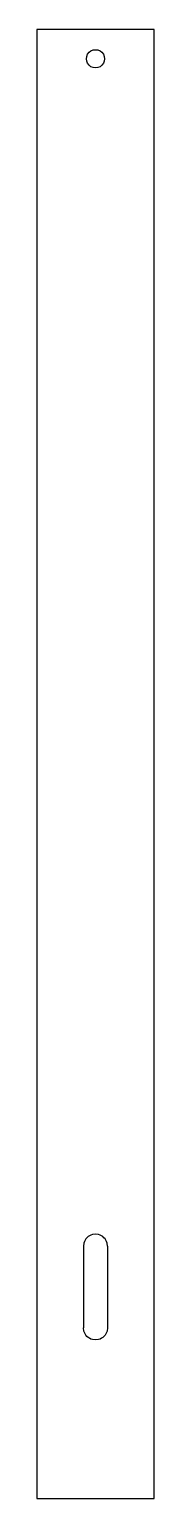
# Model space of a CAD drawing. Extents: x -39 to -19, y -167 to 83.
import ezdxf

# ---------------------------------------------------------------- set-up
doc = ezdxf.new("R2010")
doc.units = 0
doc.header["$MEASUREMENT"] = 0
doc.layers.get('0').update_dxf_attribs({"linetype": 'CONTINUOUS'})

msp = doc.modelspace()

# ---------------------------------------------------------------- linework, layer by layer
for p, q in [((-39.35, 83.2), (-39.35, -166.8)), ((-19.35, 83.2), (-39.35, 83.2)), ((-19.35, -166.8), (-19.35, 83.2)), ((-30.9, 78.2), (-30.84, 78.61)), ((-30.84, 77.8), (-30.9, 78.2)), ((-30.84, 78.61), (-30.69, 78.98)), ((-30.69, 77.43), (-30.84, 77.8)), ((-30.69, 78.98), (-30.44, 79.3)), ((-30.44, 79.3), (-30.12, 79.55)), ((-30.12, 79.55), (-29.75, 79.7)), ((-29.75, 79.7), (-29.35, 79.75)), ((-29.35, 79.75), (-28.94, 79.7)), ((-28.94, 79.7), (-28.57, 79.55)), ((-28.57, 79.55), (-28.25, 79.3)), ((-28.25, 79.3), (-28, 78.98)), ((-28, 78.98), (-27.85, 78.61)), ((-27.85, 77.8), (-28, 77.43)), ((-27.85, 78.61), (-27.8, 78.2)), ((-27.8, 78.2), (-27.85, 77.8)), ((-30.44, 77.11), (-30.69, 77.43)), ((-30.12, 76.86), (-30.44, 77.11)), ((-29.75, 76.71), (-30.12, 76.86)), ((-29.35, 76.65), (-29.75, 76.71)), ((-28.94, 76.71), (-29.35, 76.65)), ((-28.57, 76.86), (-28.94, 76.71)), ((-28.25, 77.11), (-28.57, 76.86)), ((-28, 77.43), (-28.25, 77.11)), ((-30.8, -122.4), (-30.97, -122.6)), ((-30.59, -122.22), (-30.8, -122.4)), ((-30.37, -122.07), (-30.59, -122.22)), ((-30.13, -121.95), (-30.37, -122.07)), ((-29.88, -121.87), (-30.13, -121.95)), ((-29.35, -121.8), (-29.88, -121.87)), ((-28.82, -121.87), (-29.35, -121.8)), ((-28.56, -121.95), (-28.82, -121.87)), ((-28.32, -122.07), (-28.56, -121.95)), ((-28.1, -122.22), (-28.32, -122.07)), ((-27.9, -122.4), (-28.1, -122.22)), ((-27.72, -122.6), (-27.9, -122.4)), ((-31.33, -123.32), (-31.4, -123.85)), ((-31.4, -123.85), (-31.4, -137.75)), ((-31.24, -123.06), (-31.33, -123.32)), ((-31.12, -122.82), (-31.24, -123.06)), ((-30.97, -122.6), (-31.12, -122.82)), ((-27.57, -122.82), (-27.72, -122.6)), ((-27.45, -123.06), (-27.57, -122.82)), ((-27.37, -123.32), (-27.45, -123.06)), ((-27.3, -123.85), (-27.37, -123.32)), ((-27.3, -123.85), (-27.3, -137.75)), ((-31.33, -138.28), (-31.4, -137.75)), ((-31.24, -138.53), (-31.33, -138.28)), ((-31.12, -138.77), (-31.24, -138.53)), ((-30.97, -138.99), (-31.12, -138.77)), ((-30.8, -139.2), (-30.97, -138.99)), ((-30.59, -139.37), (-30.8, -139.2)), ((-30.37, -139.52), (-30.59, -139.37)), ((-30.13, -139.64), (-30.37, -139.52)), ((-29.88, -139.73), (-30.13, -139.64)), ((-29.35, -139.8), (-29.88, -139.73)), ((-28.82, -139.73), (-29.35, -139.8)), ((-28.56, -139.64), (-28.82, -139.73)), ((-28.32, -139.52), (-28.56, -139.64)), ((-28.1, -139.37), (-28.32, -139.52)), ((-27.9, -139.2), (-28.1, -139.37)), ((-27.72, -138.99), (-27.9, -139.2)), ((-27.57, -138.77), (-27.72, -138.99)), ((-27.45, -138.53), (-27.57, -138.77)), ((-27.37, -138.28), (-27.45, -138.53)), ((-27.3, -137.75), (-27.37, -138.28)), ((-39.35, -166.8), (-19.35, -166.8))]:
    msp.add_line(p, q)

doc.saveas('drawing.dxf')
